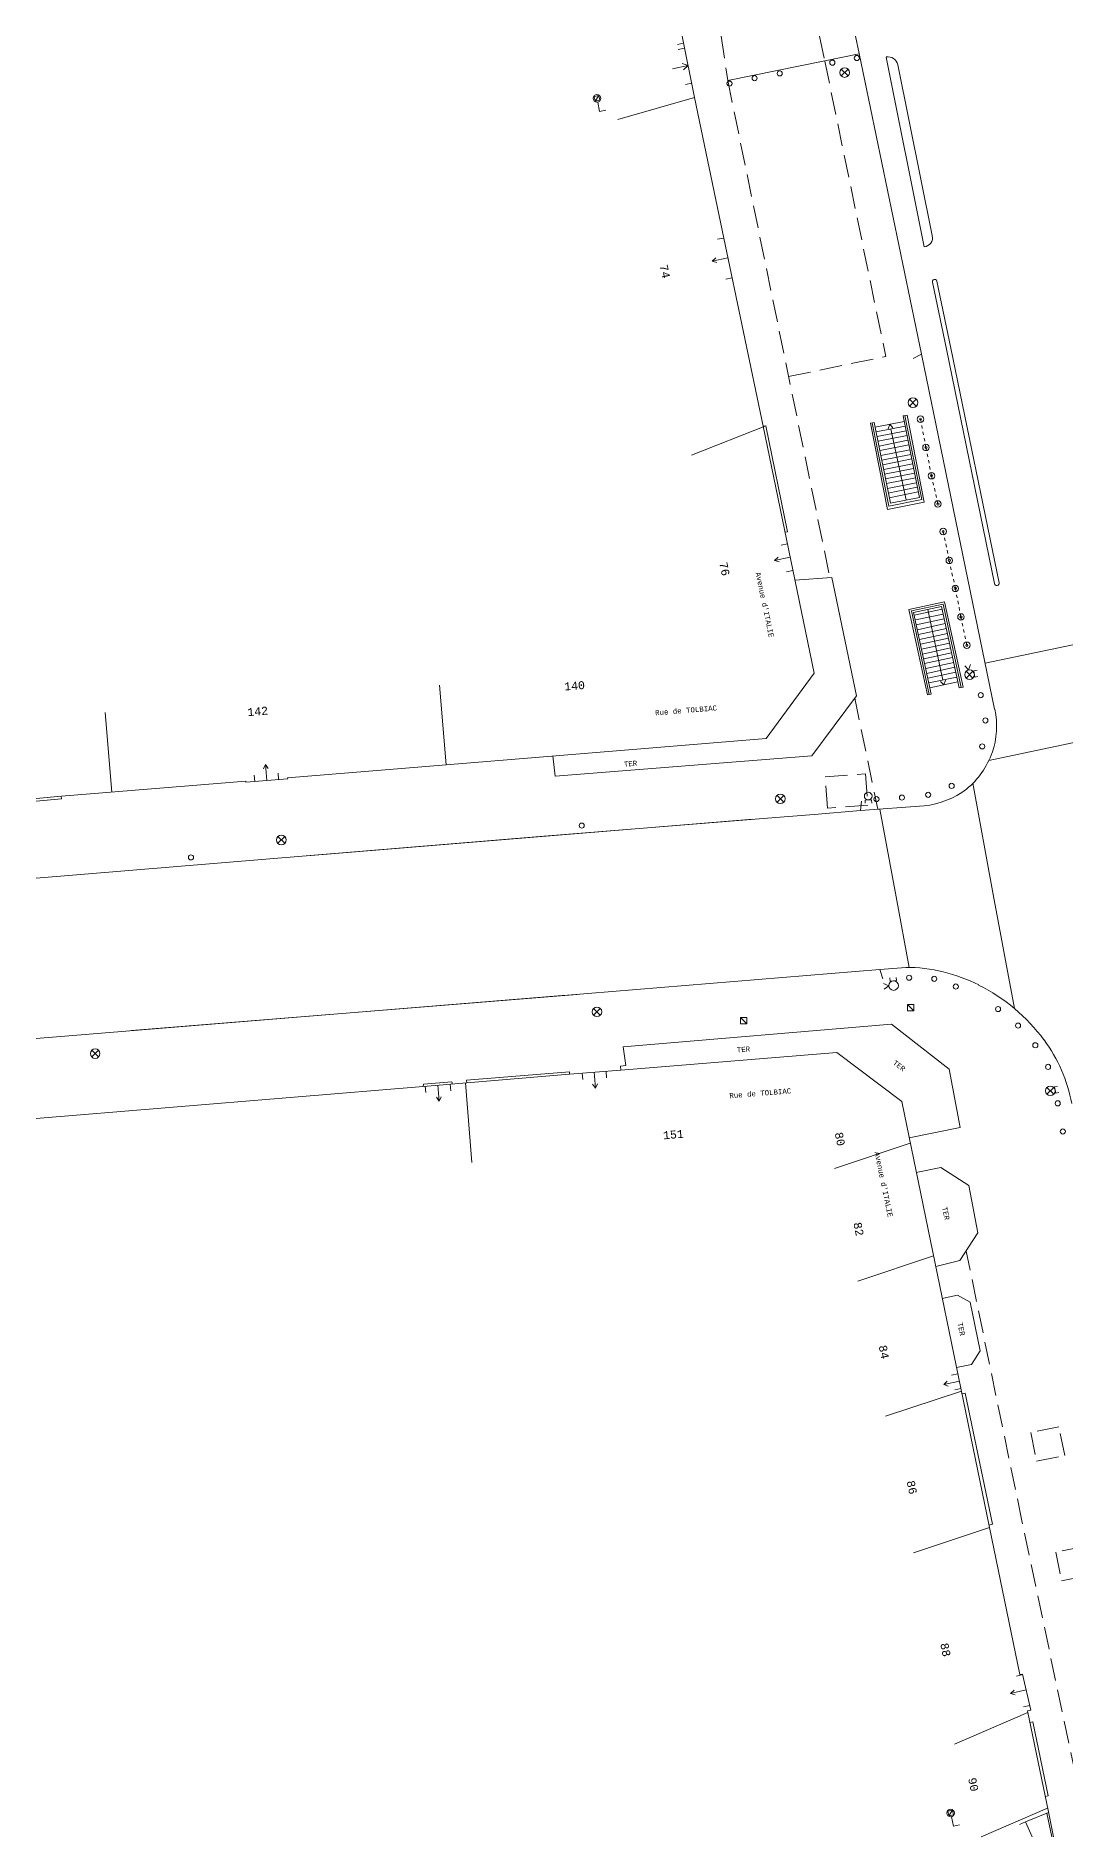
# Model space of a CAD drawing. Extents: x 601451 to 601579, y 125017 to 125130.
# Drawn here: x 601451.2 to 601515.6, y 125017.4 to 125130 of the extents above; entities that cross this region are included whole.
import ezdxf
from ezdxf.enums import TextEntityAlignment as Align

# ---------------------------------------------------------------- set-up
doc = ezdxf.new("R2010")
doc.units = 0
doc.header["$MEASUREMENT"] = 0
doc.linetypes.add('BPP', pattern=[0.4, 0.2, -0.2])
doc.linetypes.add('BTT', pattern=[2, 1.4, -0.6])
for name, color, linetype, lineweight in [('10', 7, 'Continuous', 0), ('11', 7, 'Continuous', 0), ('12', 7, 'Continuous', 0), ('13', 7, 'Continuous', 0), ('17', 7, 'Continuous', 0), ('18', 7, 'Continuous', 0), ('2', 7, 'Continuous', 0), ('28', 7, 'Continuous', 0), ('3', 7, 'Continuous', 0), ('7', 7, 'Continuous', 0), ('8', 7, 'Continuous', 0), ('9', 7, 'Continuous', 0)]:
    doc.layers.add(name, color=color, linetype=linetype, lineweight=lineweight)
doc.styles.add('MONOTXT', font='MONOTXT')

# ---------------------------------------------------------------- blocks, each defined once
blk = doc.blocks.new('LPA')
at = {"layer": '3', "color": 5, "linetype": 'Continuous', "lineweight": 0}
blk.add_line((0, 0), (0, 5), dxfattribs=at)
blk = doc.blocks.new('SBAD')
at = {"layer": '11', "color": 1, "linetype": 'Continuous', "lineweight": 0}
blk.add_line((0, 0), (-0.15, 0.58), dxfattribs=at)
blk = doc.blocks.new('SPO')
at = {"layer": '11', "color": 1, "linetype": 'Continuous', "lineweight": 0}
blk.add_line((0, 0), (0, 0.4), dxfattribs=at)
blk = doc.blocks.new('ACP')
at = {"layer": '11', "color": 1, "linetype": 'Continuous', "lineweight": 0}
blk.add_line((0, 0), (0, 1), dxfattribs=at)
blk.add_lwpolyline([(0.15, 0.74), (0, 1), (-0.15, 0.74)], dxfattribs=at)
blk = doc.blocks.new('PIV')
at = {"layer": '13', "color": 253, "linetype": 'Continuous', "lineweight": 0}
blk.add_circle((0, 0), 0.16, dxfattribs=at)
blk = doc.blocks.new('LEL')
at = {"layer": '18', "color": 2, "linetype": 'Continuous', "lineweight": 0}
for p, q in [((0.21, 0.21), (-0.21, -0.21)), ((-0.21, 0.21), (0.21, -0.21))]:
    blk.add_line(p, q, dxfattribs=at)
blk.add_circle((0, 0), 0.3, dxfattribs=at)
blk = doc.blocks.new('RABRND')
at = {"layer": '18', "color": 2, "linetype": 'Continuous', "lineweight": 0}
blk.add_lwpolyline([(0.69, 6.15), (0.99, 5.85), (0.69, 5.85), (0.69, 6.15), (0.99, 6.15), (0.99, 5.85)], dxfattribs=at)
blk.add_circle((0.84, 6), 0.24, dxfattribs=at)
at = {"layer": '28', "color": 7, "linetype": 'Continuous', "lineweight": 0}
blk.add_lwpolyline([(0.6, 6), (0, 6), (0, 5.6)], dxfattribs=at)
blk = doc.blocks.new('REB')
at = {"layer": '18', "color": 2, "linetype": 'Continuous', "lineweight": 0}
blk.add_lwpolyline([(-0.2, 0.2), (0.2, -0.2), (-0.2, -0.2), (-0.2, 0.2), (0.2, 0.2), (0.2, -0.2)], dxfattribs=at)
blk = doc.blocks.new('PFE')
at = {"layer": '17', "color": 2, "linetype": 'Continuous', "lineweight": 0}
blk.add_circle((0, 0), 0.3, dxfattribs=at)
blk = doc.blocks.new('FEMG')
at = {"layer": '17', "color": 2, "linetype": 'Continuous', "lineweight": 0}
blk.add_lwpolyline([(0.61, 0.18), (0.3, 0), (0.61, -0.18)], dxfattribs=at)
blk = doc.blocks.new('FEPG')
at = {"layer": '17', "color": 2, "linetype": 'Continuous', "lineweight": 0}
blk.add_lwpolyline([(-0.2, -0.5), (-0.2, -0.3), (0.2, -0.3), (0.2, -0.5)], dxfattribs=at)
blk = doc.blocks.new('SBAG')
at = {"layer": '11', "color": 1, "linetype": 'Continuous', "lineweight": 0}
blk.add_line((0, 0), (0.15, 0.58), dxfattribs=at)
blk = doc.blocks.new('TER')
at = {"layer": '11', "color": 1, "linetype": 'Continuous', "lineweight": 0, "style": 'MONOTXT'}
blk.add_text('TER', height=0.32, rotation=360, dxfattribs=at).set_placement((0, 0), align=Align.MIDDLE)
blk = doc.blocks.new('ACV')
at = {"layer": '11', "color": 1, "linetype": 'Continuous', "lineweight": 0}
blk.add_line((0, 0), (0, 1), dxfattribs=at)
blk.add_lwpolyline([(-0.2, 0.35), (0, 0), (0.2, 0.35)], dxfattribs=at)
blk = doc.blocks.new('BVO')
at = {"layer": '13', "color": 253, "linetype": 'Continuous', "lineweight": 0}
for radius in [0.2, 0.07]:
    blk.add_circle((0, 0), radius, dxfattribs=at)
blk = doc.blocks.new('POF')
at = {"layer": '17', "color": 2, "linetype": 'Continuous', "lineweight": 0}
blk.add_circle((0, 0), 0.24, dxfattribs=at)
blk = doc.blocks.new('FEPP')
at = {"layer": '17', "color": 2, "linetype": 'Continuous', "lineweight": 0}
blk.add_lwpolyline([(-0.2, -0.44), (-0.2, -0.24), (0.2, -0.24), (0.2, -0.44)], dxfattribs=at)

msp = doc.modelspace()

# ---------------------------------------------------------------- linework, layer by layer
at = {"layer": '10', "color": 253, "linetype": 'BPP', "lineweight": 0}
for points in [[(601506.49, 125106.02), (601506.83, 125104.25), (601507.18, 125102.48), (601507.58, 125100.72)], [(601507.91, 125099), (601508.29, 125097.19), (601508.67, 125095.44), (601509.02, 125093.66), (601509.39, 125091.89)]]:
    msp.add_lwpolyline(points, dxfattribs=at)
at = {"layer": '11', "color": 1, "linetype": 'Continuous', "lineweight": 0}
for p, q in [((601494.44, 125127.18), (601500.5, 125128.42)), ((601506.57, 125100.99), (601505.52, 125106.25)), ((601496.82, 125105.61), (601496.65, 125105.58)), ((601498.17, 125098.98), (601496.82, 125105.61)), ((601503.48, 125105.79), (601504.52, 125100.58)), ((601503.66, 125105.52), (601505.47, 125105.88)), ((601503.72, 125105.22), (601505.53, 125105.58)), ((601503.78, 125104.93), (601505.59, 125105.29)), ((601503.84, 125104.64), (601505.65, 125105)), ((601504.57, 125105.7), (601504.47, 125105.41)), ((601504.57, 125105.7), (601504.77, 125105.47)), ((601505.59, 125100.97), (601504.63, 125105.4)), ((601503.9, 125104.34), (601505.7, 125104.7)), ((601503.96, 125104.05), (601505.76, 125104.41)), ((601504.01, 125103.75), (601505.82, 125104.11)), ((601504.07, 125103.46), (601505.88, 125103.82)), ((601504.13, 125103.16), (601505.94, 125103.53)), ((601504.19, 125102.87), (601506, 125103.23)), ((601504.25, 125102.58), (601506.06, 125102.94)), ((601504.31, 125102.28), (601506.12, 125102.64)), ((601504.37, 125101.99), (601506.17, 125102.35)), ((601504.43, 125101.69), (601506.23, 125102.05)), ((601504.48, 125101.4), (601506.29, 125101.76)), ((601504.52, 125100.58), (601506.57, 125100.99)), ((601504.54, 125101.11), (601506.35, 125101.47)), ((601498.02, 125098.95), (601498.17, 125098.98)), ((601505.92, 125094.03), (601507.91, 125094.46)), ((601507.04, 125088.82), (601505.92, 125094.03)), ((601506.1, 125093.77), (601507.85, 125094.15)), ((601506.17, 125093.47), (601507.91, 125093.84)), ((601506.94, 125094.12), (601507.89, 125089.71)), ((601507.91, 125094.46), (601509.03, 125089.25)), ((601506.23, 125093.16), (601507.98, 125093.54)), ((601506.3, 125092.86), (601508.04, 125093.24)), ((601506.36, 125092.56), (601508.11, 125092.93)), ((601506.43, 125092.25), (601508.17, 125092.63)), ((601506.49, 125091.95), (601508.24, 125092.33)), ((601506.56, 125091.65), (601508.3, 125092.02)), ((601506.62, 125091.34), (601508.37, 125091.72)), ((601506.69, 125091.04), (601508.44, 125091.42)), ((601506.75, 125090.74), (601508.5, 125091.12)), ((601506.82, 125090.44), (601508.57, 125090.81)), ((601506.88, 125090.13), (601508.63, 125090.51)), ((601506.95, 125089.83), (601508.7, 125090.21)), ((601507.02, 125089.53), (601508.76, 125089.9)), ((601507.08, 125089.22), (601508.83, 125089.6)), ((601507.95, 125089.41), (601507.75, 125089.63)), ((601507.95, 125089.41), (601508.05, 125089.7)), ((601452.77, 125082.45), (601452.79, 125082.3)), ((601451.19, 125082.15), (601452.79, 125082.3)), ((601475.41, 125064.46), (601475.39, 125064.32)), ((601475.41, 125064.46), (601475.39, 125064.32)), ((601484.54, 125065.23), (601478.11, 125064.71)), ((601484.54, 125065.23), (601478.11, 125064.71)), ((601478.11, 125064.71), (601478.13, 125064.54)), ((601478.11, 125064.71), (601478.13, 125064.54)), ((601484.55, 125065.08), (601484.54, 125065.23)), ((601484.55, 125065.08), (601484.54, 125065.23)), ((601506.23, 125058.93), (601507.76, 125059.24)), ((601506.23, 125058.93), (601507.76, 125059.24)), ((601507.76, 125059.24), (601509.52, 125058.12)), ((601507.76, 125059.24), (601509.52, 125058.12)), ((601509.52, 125058.12), (601510.08, 125055.16)), ((601509.52, 125058.12), (601510.08, 125055.16)), ((601508.96, 125053.43), (601510.08, 125055.16)), ((601508.96, 125053.43), (601510.08, 125055.16)), ((601507.44, 125053.07), (601508.96, 125053.43)), ((601507.44, 125053.07), (601508.96, 125053.43)), ((601507.85, 125051.07), (601508.8, 125051.27)), ((601507.85, 125051.07), (601508.8, 125051.27)), ((601508.8, 125051.27), (601509.59, 125050.83)), ((601508.8, 125051.27), (601509.59, 125050.83)), ((601510.22, 125047.8), (601509.59, 125050.83)), ((601510.22, 125047.8), (601509.59, 125050.83)), ((601510.22, 125047.8), (601509.69, 125046.94)), ((601510.22, 125047.8), (601509.69, 125046.94)), ((601508.75, 125046.75), (601509.69, 125046.94)), ((601508.75, 125046.75), (601509.69, 125046.94)), ((601509.08, 125045.11), (601509.28, 125045.15)), ((601509.08, 125045.11), (601509.28, 125045.15)), ((601509.28, 125045.15), (601510.99, 125036.95)), ((601509.28, 125045.15), (601510.99, 125036.95)), ((601510.78, 125036.9), (601510.99, 125036.95)), ((601510.78, 125036.9), (601510.99, 125036.95)), ((601513.33, 125024.56), (601513.52, 125024.6)), ((601513.33, 125024.56), (601513.52, 125024.6)), ((601513.52, 125024.6), (601514.48, 125019.98)), ((601513.52, 125024.6), (601514.48, 125019.98)), ((601514.29, 125019.95), (601514.48, 125019.98)), ((601514.29, 125019.95), (601514.48, 125019.98)), ((601514.5, 125018.93), (601513.05, 125018.36)), ((601514.5, 125018.93), (601513.05, 125018.36)), ((601513.05, 125018.36), (601513.47, 125017.41)), ((601513.05, 125018.36), (601513.47, 125017.41))]:
    msp.add_line(p, q, dxfattribs=at)
for points in [[(601498.64, 125095.96), (601500.95, 125096.12), (601502.48, 125088.73), (601499.7, 125084.97), (601483.66, 125083.71), (601483.51, 125084.97)], [(601487.76, 125065.34), (601487.73, 125065.59), (601488.06, 125065.63), (601487.9, 125066.79), (601504.67, 125068.2), (601508.28, 125065.4), (601508.98, 125061.75), (601505.79, 125061.1)], [(601487.76, 125065.34), (601487.73, 125065.59), (601488.06, 125065.63), (601487.9, 125066.79), (601504.67, 125068.2), (601508.28, 125065.4), (601508.98, 125061.75), (601505.79, 125061.1)], [(601475.41, 125064.46), (601477.18, 125064.6), (601477.23, 125064.46)], [(601475.41, 125064.46), (601477.18, 125064.6), (601477.23, 125064.46)]]:
    msp.add_lwpolyline(points, dxfattribs=at)
at = {"layer": '12', "color": 30, "linetype": 'Continuous', "lineweight": 0}
msp.add_line((601514.7, 125017.41), (601514.4, 125018.9), dxfattribs=at)
msp.add_line((601514.7, 125017.41), (601514.4, 125018.9), dxfattribs=at)
at = {"layer": '17', "color": 2, "linetype": 'Continuous', "lineweight": 0}
for p, q in [((601517.8, 125092.3), (601510.53, 125090.77)), ((601519, 125086.42), (601510.77, 125084.69)), ((601509.76, 125083.26), (601511.04, 125076.32)), ((601503.95, 125081.65), (601504.97, 125076.17)), ((601496.01, 125081.01), (601468.12, 125078.72)), ((601504.97, 125076.17), (601505.78, 125071.75)), ((601504.97, 125076.17), (601505.78, 125071.75)), ((601511.04, 125076.32), (601512.36, 125069.19)), ((601511.04, 125076.32), (601512.36, 125069.19)), ((601457.17, 125067.81), (601485.02, 125070.07)), ((601457.17, 125067.81), (601485.02, 125070.07))]:
    msp.add_line(p, q, dxfattribs=at)
at = {"layer": '3', "color": 5, "linetype": 'Continuous', "lineweight": 0}
msp.add_line((601514.44, 125019.22), (601510.28, 125017.41), dxfattribs=at)
msp.add_line((601514.44, 125019.22), (601510.28, 125017.41), dxfattribs=at)
at = {"layer": '7', "color": 6, "linetype": 'Continuous', "lineweight": 0}
msp.add_line((601514.49, 125018.98), (601514.8, 125017.41), dxfattribs=at)
msp.add_line((601514.49, 125018.98), (601514.8, 125017.41), dxfattribs=at)
for points in [[(601499.84, 125090.15), (601496.65, 125105.58), (601494.19, 125117.34), (601492.37, 125126.13), (601491.6, 125129.96)], [(601499.84, 125090.15), (601496.85, 125086.06), (601482.43, 125084.88), (601476.83, 125084.42), (601466.92, 125083.6), (601466.93, 125083.54), (601464.31, 125083.33), (601464.3, 125083.39), (601452.78, 125082.45), (601451.19, 125082.32)], [(601451.19, 125062.32), (601475.39, 125064.32), (601478.13, 125064.54), (601484.55, 125065.08), (601487.76, 125065.34), (601501.27, 125066.44), (601505.32, 125063.38), (601510.81, 125036.75), (601512.71, 125027.56), (601512.87, 125027.59), (601513.4, 125025.34), (601513.18, 125025.29), (601514.49, 125018.98)], [(601451.19, 125062.32), (601475.39, 125064.32), (601478.13, 125064.54), (601484.55, 125065.08), (601487.76, 125065.34), (601501.27, 125066.44), (601505.32, 125063.38), (601510.81, 125036.75), (601512.71, 125027.56), (601512.87, 125027.59), (601513.4, 125025.34), (601513.18, 125025.29), (601514.49, 125018.98)]]:
    msp.add_lwpolyline(points, dxfattribs=at)
at = {"layer": '8', "color": 4, "linetype": 'Continuous', "lineweight": 0}
for p, q in [((601502.65, 125128.87), (601502.43, 125129.96)), ((601500.5, 125128.42), (601502.65, 125128.86)), ((601506.73, 125116.79), (601504.35, 125128.65)), ((601505.07, 125128.17), (601507.23, 125117.49)), ((601451.19, 125077.33), (601482.7, 125079.93))]:
    msp.add_line(p, q, dxfattribs=at)
at = {"layer": '8', "color": 4, "linetype": 'BTT', "lineweight": 0}
for p, q in [((601498.24, 125108.68), (601504.33, 125109.94)), ((601502.38, 125088.59), (601503.82, 125081.64))]:
    msp.add_line(p, q, dxfattribs=at)
for points in [[(601494.03, 125129.96), (601494.44, 125127.18), (601500.83, 125096.11)], [(601500.18, 125129.96), (601500.51, 125128.39), (601504.32, 125109.94)], [(601517.01, 125017.41), (601512.83, 125037.17), (601509.35, 125054.02)], [(601517.01, 125017.41), (601512.83, 125037.17), (601509.35, 125054.02)]]:
    msp.add_lwpolyline(points, dxfattribs=at)
at = {"layer": '8', "color": 4, "linetype": 'Continuous', "lineweight": 0}
for points in [[(601511.12, 125087.9), (601506.56, 125110.08), (601502.65, 125128.87)], [(601511.12, 125095.74), (601508.11, 125110.4), (601507.24, 125114.58)], [(601511.41, 125095.8), (601508.39, 125110.46), (601507.52, 125114.64)], [(601482.7, 125079.93), (601497.97, 125081.17), (601499.85, 125081.32), (601502.73, 125081.56), (601506.72, 125081.85)], [(601484.17, 125070), (601503.95, 125071.62), (601505.57, 125071.76)], [(601484.17, 125070), (601503.95, 125071.62), (601505.57, 125071.76)], [(601451.19, 125067.32), (601484.09, 125070), (601484.17, 125070)], [(601451.19, 125067.32), (601484.09, 125070), (601484.17, 125070)]]:
    msp.add_lwpolyline(points, dxfattribs=at)
at = {"layer": '8', "color": 4, "linetype": 'BTT', "lineweight": 0}
for points in [[(601503.2, 125081.89), (601500.68, 125081.71), (601500.54, 125083.67), (601503.06, 125083.85)], [(601513.74, 125040.89), (601515.51, 125041.25), (601515.15, 125043.04), (601513.38, 125042.69)], [(601513.74, 125040.89), (601515.51, 125041.25), (601515.15, 125043.04), (601513.38, 125042.69)], [(601515.31, 125033.42), (601517.07, 125033.77), (601516.72, 125035.57), (601514.95, 125035.22)], [(601515.31, 125033.42), (601517.07, 125033.77), (601516.72, 125035.57), (601514.95, 125035.22)]]:
    msp.add_lwpolyline(points, close=True, dxfattribs=at)
at = {"layer": '8', "color": 4, "linetype": 'Continuous', "lineweight": 0}
for centre, radius, start, end in [((601504.46, 125128.04), 0.626, 12.1304, 99.8665), ((601506.68, 125117.35), 0.562, 275.3297, 13.7826), ((601507.38, 125114.61), 0.145, 10.2573, 191.7613), ((601511.26, 125095.77), 0.145, 191.6355, 11.6076), ((601506.19, 125086.8), 5.06, 341.2137, 12.4733), ((601506, 125086.98), 5.29, 309.4893, 340.0894), ((601506.08, 125087.34), 5.53, 276.6608, 306.4705), ((601505.55, 125061.71), 10.05, 62.8919, 89.8944), ((601505.55, 125061.71), 10.05, 62.8919, 89.8944), ((601505.03, 125060.43), 11.42, 36.4931, 63.522), ((601505.03, 125060.43), 11.42, 36.4931, 63.522), ((601506.38, 125061.46), 9.73, 10.5675, 36.3496), ((601506.38, 125061.46), 9.73, 10.5675, 36.3496)]:
    msp.add_arc(centre, radius, start, end, dxfattribs=at)
at = {"layer": '9', "color": 3, "linetype": 'Continuous', "lineweight": 0}
for p, q in [((601505.4, 125106.22), (601505.65, 125106.27)), ((601506.42, 125101.13), (601505.4, 125106.22)), ((601506.73, 125100.84), (601505.65, 125106.27)), ((601503.36, 125105.76), (601503.6, 125105.81)), ((601503.36, 125105.76), (601504.43, 125100.38)), ((601503.6, 125105.81), (601504.61, 125100.77)), ((601504.43, 125100.38), (601506.73, 125100.84)), ((601504.61, 125100.77), (601506.42, 125101.13)), ((601505.77, 125094.12), (601508, 125094.61)), ((601506.92, 125088.79), (601505.77, 125094.12)), ((601506.06, 125093.93), (601507.81, 125094.31)), ((601507.16, 125088.84), (601506.06, 125093.93)), ((601507.81, 125094.31), (601508.91, 125089.22)), ((601508, 125094.61), (601509.15, 125089.27)), ((601509.15, 125089.27), (601508.91, 125089.22)), ((601507.16, 125088.84), (601506.92, 125088.79))]:
    msp.add_line(p, q, dxfattribs=at)

# ---------------------------------------------------------------- block references
at = {"layer": '11', "color": 1, "linetype": 'Continuous', "lineweight": 0}
for name, p, xscale, yscale, rotation in [('SPO', (601491.68, 125129.51), 0.9999984125695779, 0.9999984125695779, 101.6245107108013), ('SPO', (601491.74, 125129.21), 0.9999995450779613, 0.9999995450779613, 101.586365115503), ('ACV', (601491.97, 125128.12), 0.9999995450779613, 0.9999995450779613, 101.586365115503), ('SPO', (601492.19, 125127.02), 0.9999995450779613, 0.9999995450779613, 101.586365115503), ('SPO', (601494.19, 125117.34), 1.000001348501808, 1.000001348501808, 101.8392037299059), ('ACP', (601494.45, 125116.1), 1.000001348501808, 1.000001348501808, 101.8392037299059), ('SPO', (601494.71, 125114.86), 1.000001348501808, 1.000001348501808, 101.8392037299059), ('SBAD', (601506.56, 125110.08), 1.000001523633329, 1.000001523633329, 102.4789458219071), ('SPO', (601498.17, 125098.22), 1.000000515257858, 1.000000515257858, 101.7108474675871), ('ACP', (601498.34, 125097.39), 1.000000515257858, 1.000000515257858, 101.7108474675871), ('SPO', (601498.51, 125096.56), 1.000000515257858, 1.000000515257858, 101.7108474675871), ('TER', (601488.36, 125084.49), 1.00000203116003, 1.00000203116003, 5.076719974453116), ('SPO', (601464.87, 125083.37), 0.9999985737587054, 0.9999985737587054, 4.698633163741764), ('ACP', (601465.62, 125083.43), 0.9999985737587054, 0.9999985737587054, 4.698633163741764), ('SPO', (601466.36, 125083.5), 0.9999985737587054, 0.9999985737587054, 4.698633163741764), ('SBAG', (601502.73, 125081.56), 1.000000011102268, 1.000000011102268, 7.973288445956883), ('SBAD', (601503.95, 125071.62), 0.9999976491462053, 0.9999976491462053, 182.6025137424733), ('SBAD', (601503.95, 125071.62), 0.9999976491462053, 0.9999976491462053, 182.6025137424733), ('ACP', (601476.31, 125064.39), 1.000000528235796, 1.000000528235796, 184.6541864684812), ('ACP', (601476.31, 125064.39), 1.000000528235796, 1.000000528235796, 184.6541864684812), ('SPO', (601477.09, 125064.45), 1.000000528235796, 1.000000528235796, 184.6541864684812), ('SPO', (601477.09, 125064.45), 1.000000528235796, 1.000000528235796, 184.6541864684812), ('SPO', (601485.34, 125065.14), 0.9999998501627394, 0.9999998501627394, 184.6930053827755), ('SPO', (601485.34, 125065.14), 0.9999998501627394, 0.9999998501627394, 184.6930053827755), ('ACP', (601486.08, 125065.2), 0.9999998501627394, 0.9999998501627394, 184.6930053827755), ('ACP', (601486.08, 125065.2), 0.9999998501627394, 0.9999998501627394, 184.6930053827755), ('SPO', (601486.83, 125065.26), 0.9999998501627394, 0.9999998501627394, 184.6930053827755), ('SPO', (601486.83, 125065.26), 0.9999998501627394, 0.9999998501627394, 184.6930053827755), ('SPO', (601475.53, 125064.33), 1.000000528235796, 1.000000528235796, 184.6541864684812), ('SPO', (601475.53, 125064.33), 1.000000528235796, 1.000000528235796, 184.6541864684812), ('ACP', (601508.92, 125045.89), 0.9999979402886457, 0.9999979402886457, 101.656115575168), ('ACP', (601508.92, 125045.89), 0.9999979402886457, 0.9999979402886457, 101.656115575168), ('SPO', (601508.83, 125046.35), 0.9999979402886457, 0.9999979402886457, 101.656115575168), ('SPO', (601508.83, 125046.35), 0.9999979402886457, 0.9999979402886457, 101.656115575168), ('SPO', (601509.02, 125045.44), 0.9999979402886457, 0.9999979402886457, 101.656115575168), ('SPO', (601509.02, 125045.44), 0.9999979402886457, 0.9999979402886457, 101.656115575168), ('SPO', (601512.88, 125027.56), 1.000000099920407, 1.000000099920407, 103.0898866268963), ('SPO', (601512.88, 125027.56), 1.000000099920407, 1.000000099920407, 103.0898866268963), ('ACP', (601513.1, 125026.6), 1.000000099920407, 1.000000099920407, 103.0898866268963), ('ACP', (601513.1, 125026.6), 1.000000099920407, 1.000000099920407, 103.0898866268963), ('SPO', (601513.33, 125025.63), 1.000000099920407, 1.000000099920407, 103.0898866268963), ('SPO', (601513.33, 125025.63), 1.000000099920407, 1.000000099920407, 103.0898866268963), ('SPO', (601513.05, 125018.36), 1.000002558592442, 1.000002558592442, 113.7869465018712), ('SPO', (601513.05, 125018.36), 1.000002558592442, 1.000002558592442, 113.7869465018712)]:
    msp.add_blockref(name, p, dxfattribs=dict(at, xscale=xscale, yscale=yscale, rotation=rotation))
at = {"layer": '13', "color": 253, "linetype": 'Continuous', "lineweight": 0}
for p, xscale, yscale, rotation in [((601502.51, 125128.59), 0.9999995324144312, 0.9999995324144312, 282.0947757114706), ((601496.12, 125127.33), 0.9999995324144312, 0.9999995324144312, 282.0947757114706), ((601497.69, 125127.63), 0.9999995324144312, 0.9999995324144312, 282.0947757114706), ((601500.98, 125128.3), 0.9999995324144312, 0.9999995324144312, 282.0947757114706), ((601494.55, 125126.99), 0.9999995324144312, 0.9999995324144312, 282.0947757114706), ((601510.26, 125088.77), 0.9999986865704793, 0.9999986865704793, 358.9404566863063), ((601510.55, 125087.19), 0.9999986865704793, 0.9999986865704793, 358.9404566863063), ((601510.35, 125085.57), 0.9999986865704793, 0.9999986865704793, 358.9404566863063), ((601503.74, 125082.27), 0.9999986865704793, 0.9999986865704793, 358.9404566863063), ((601505.33, 125082.37), 0.9999986865704793, 0.9999986865704793, 358.9404566863063), ((601506.97, 125082.54), 0.9999986865704793, 0.9999986865704793, 358.9404566863063), ((601508.44, 125083.1), 0.9999986865704793, 0.9999986865704793, 358.9404566863063), ((601485.31, 125080.62), 0.9999985321685085, 0.9999985321685085, 281.9922114945605), ((601460.88, 125078.63), 0.999998751622914, 0.999998751622914, 3.745675536892518), ((601505.78, 125071.11), 0.9999976491462053, 0.9999976491462053, 182.6025137424733), ((601505.78, 125071.11), 0.9999976491462053, 0.9999976491462053, 182.6025137424733), ((601507.35, 125071.04), 0.9999976491462053, 0.9999976491462053, 182.6025137424733), ((601507.35, 125071.04), 0.9999976491462053, 0.9999976491462053, 182.6025137424733), ((601508.7, 125070.56), 0.9999998501627394, 0.9999998501627394, 184.6930053827755), ((601508.7, 125070.56), 0.9999998501627394, 0.9999998501627394, 184.6930053827755), ((601511.34, 125069.15), 0.9999976491462053, 0.9999976491462053, 182.6025137424733), ((601511.34, 125069.15), 0.9999976491462053, 0.9999976491462053, 182.6025137424733), ((601512.59, 125068.12), 0.9999976491462053, 0.9999976491462053, 182.6025137424733), ((601512.59, 125068.12), 0.9999976491462053, 0.9999976491462053, 182.6025137424733), ((601513.67, 125066.89), 0.9999976491462053, 0.9999976491462053, 182.6025137424733), ((601513.67, 125066.89), 0.9999976491462053, 0.9999976491462053, 182.6025137424733), ((601514.47, 125065.54), 0.9999976491462053, 0.9999976491462053, 182.6025137424733), ((601514.47, 125065.54), 0.9999976491462053, 0.9999976491462053, 182.6025137424733), ((601515.07, 125063.26), 1.000001565819713, 1.000001565819713, 101.5416788839334), ((601515.07, 125063.26), 1.000001565819713, 1.000001565819713, 101.5416788839334), ((601515.39, 125061.5), 1.000001565819713, 1.000001565819713, 101.5416788839334), ((601515.39, 125061.5), 1.000001565819713, 1.000001565819713, 101.5416788839334)]:
    msp.add_blockref('PIV', p, dxfattribs=dict(at, xscale=xscale, yscale=yscale, rotation=rotation))
for p in [(601506.49, 125106.02), (601506.83, 125104.25), (601507.18, 125102.48), (601507.58, 125100.72), (601507.91, 125099), (601508.29, 125097.19), (601508.67, 125095.44), (601509.02, 125093.66), (601509.39, 125091.89)]:
    msp.add_blockref('BVO', p, dxfattribs=at)
at = {"layer": '17', "color": 2, "linetype": 'Continuous', "lineweight": 0}
for name, p, xscale, yscale, rotation in [('FEMG', (601509.56, 125090.05), 1.000000515257858, 1.000000515257858, 101.7108474675871), ('FEPG', (601509.56, 125090.05), 0.9999999740224272, 0.9999999740224272, 98.60258638576525), ('FEPP', (601503.22, 125082.46), 1.0000004593996, 1.0000004593996, 2.582475577540012), ('FEPG', (601504.81, 125070.62), 0.9999998501627394, 0.9999998501627394, 184.6930053827755), ('FEPG', (601504.81, 125070.62), 0.9999998501627394, 0.9999998501627394, 184.6930053827755), ('FEMG', (601504.81, 125070.62), 0.9999998501627394, 0.9999998501627394, 184.6930053827755), ('FEMG', (601504.81, 125070.62), 0.9999998501627394, 0.9999998501627394, 184.6930053827755), ('FEPG', (601514.61, 125064.04), 1.000001565819713, 1.000001565819713, 101.5416788839334), ('FEPG', (601514.61, 125064.04), 1.000001565819713, 1.000001565819713, 101.5416788839334)]:
    msp.add_blockref(name, p, dxfattribs=dict(at, xscale=xscale, yscale=yscale, rotation=rotation))
for name, p in [('POF', (601503.22, 125082.46)), ('PFE', (601504.81, 125070.62)), ('PFE', (601504.81, 125070.62))]:
    msp.add_blockref(name, p, dxfattribs=at)
at = {"layer": '18', "color": 2, "linetype": 'Continuous', "lineweight": 0}
for name, p in [('LEL', (601501.75, 125127.68)), ('LEL', (601506.02, 125107.05)), ('LEL', (601509.56, 125090.05)), ('LEL', (601497.73, 125082.29)), ('LEL', (601466.53, 125079.72)), ('LEL', (601486.26, 125068.98)), ('LEL', (601486.26, 125068.98)), ('REB', (601505.88, 125069.24)), ('REB', (601505.88, 125069.24)), ('REB', (601495.43, 125068.43)), ('REB', (601495.43, 125068.43)), ('LEL', (601454.89, 125066.37)), ('LEL', (601454.89, 125066.37)), ('LEL', (601514.61, 125064.04)), ('LEL', (601514.61, 125064.04))]:
    msp.add_blockref(name, p, dxfattribs=at)
for p, xscale, yscale, rotation in [((601492.31, 125126.43), 0.9999992673584664, 0.9999992673584664, 101.4028612679288), ((601514.42, 125019.3), 1.000001087251883, 1.000001087251883, 101.7228298860412), ((601514.42, 125019.3), 1.000001087251883, 1.000001087251883, 101.7228298860412)]:
    msp.add_blockref('RABRND', p, dxfattribs=dict(at, xscale=xscale, yscale=yscale, rotation=rotation))
at = {"layer": '3', "color": 5, "linetype": 'Continuous', "lineweight": 0}
for p, xscale, yscale, rotation in [((601492.37, 125126.13), 1.00000126153777, 1.00000126153777, 106.1169839673884), ((601496.82, 125105.61), 0.9999988349225505, 0.9999988349225505, 111.6502491940457), ((601476.83, 125084.42), 1.000000774350364, 1.000000774350364, 4.793664303320879), ((601455.94, 125082.71), 1.000000774350364, 1.000000774350364, 4.793664303320879), ((601478.04, 125064.54), 1.000000071698531, 1.000000071698531, 184.6833671280195), ((601478.04, 125064.54), 1.000000071698531, 1.000000071698531, 184.6833671280195), ((601505.85, 125060.77), 0.9999998461511771, 0.9999998461511771, 108.3527713698242), ((601505.85, 125060.77), 0.9999998461511771, 0.9999998461511771, 108.3527713698242), ((601507.31, 125053.72), 0.9999998461511771, 0.9999998461511771, 108.3527713698242), ((601507.31, 125053.72), 0.9999998461511771, 0.9999998461511771, 108.3527713698242), ((601509.05, 125045.28), 0.9999998461511771, 0.9999998461511771, 108.3527713698242), ((601509.05, 125045.28), 0.9999998461511771, 0.9999998461511771, 108.3527713698242), ((601510.81, 125036.75), 0.9999998461511771, 0.9999998461511771, 108.3527713698242), ((601510.81, 125036.75), 0.9999998461511771, 0.9999998461511771, 108.3527713698242), ((601513.21, 125025.2), 1.000001791030576, 1.000001791030576, 113.5088102449892), ((601513.21, 125025.2), 1.000001791030576, 1.000001791030576, 113.5088102449892)]:
    msp.add_blockref('LPA', p, dxfattribs=dict(at, xscale=xscale, yscale=yscale, rotation=rotation))

# ---------------------------------------------------------------- texts
at = {"layer": '11', "color": 1, "linetype": 'Continuous', "lineweight": 0, "style": 'MONOTXT'}
for rotation, p in [(4.8759, (601495.42, 125066.63)), (4.8759, (601495.42, 125066.63)), (322.9132, (601505.16, 125065.61)), (322.9132, (601505.16, 125065.61)), (281.6578, (601508.08, 125056.38)), (281.6578, (601508.08, 125056.38)), (281.6578, (601509.04, 125049.15)), (281.6578, (601509.04, 125049.15))]:
    msp.add_text('TER', height=0.32, rotation=rotation, dxfattribs=at).set_placement(p, align=Align.MIDDLE)
at = {"layer": '2', "color": 4, "linetype": 'Continuous', "lineweight": 0, "style": 'MONOTXT'}
for s, p in [('74', (601490.51, 125115.25)), ('76', (601494.24, 125096.66))]:
    msp.add_text(s, height=0.5, rotation=282, dxfattribs=at).set_placement(p, align=Align.MIDDLE)
for s, height, rotation, p in [("Avenue d'ITALIE", 0.32, 281.7075, (601496.91, 125094.45)), ('Rue de TOLBIAC', 0.32, 4.6378, (601491.82, 125087.98)), ('Rue de TOLBIAC', 0.32, 4.6378, (601496.46, 125064.05)), ('Rue de TOLBIAC', 0.32, 4.6378, (601496.46, 125064.05)), ('151', 0.5, 4.6378, (601491.02, 125061.56)), ('151', 0.5, 4.6378, (601491.02, 125061.56)), ('80', 0.5, 281.6562, (601501.7, 125061.08)), ('80', 0.5, 281.6562, (601501.7, 125061.08)), ("Avenue d'ITALIE", 0.32, 281.6562, (601504.35, 125058.23)), ("Avenue d'ITALIE", 0.32, 281.6562, (601504.35, 125058.23)), ('82', 0.5, 281.6562, (601502.87, 125055.45)), ('82', 0.5, 281.6562, (601502.87, 125055.45)), ('84', 0.5, 281.6562, (601504.45, 125047.77)), ('84', 0.5, 281.6562, (601504.45, 125047.77)), ('86', 0.5, 281.6562, (601506.2, 125039.31)), ('86', 0.5, 281.6562, (601506.2, 125039.31)), ('88', 0.5, 281.7022, (601508.3, 125029.16)), ('88', 0.5, 281.7022, (601508.3, 125029.16)), ('90', 0.5, 281.6948, (601510.04, 125020.74)), ('90', 0.5, 281.6948, (601510.04, 125020.74))]:
    msp.add_text(s, height=height, rotation=rotation, dxfattribs=at).set_placement(p, align=Align.TOP_CENTER)
for s, rotation, p in [('140', 4.4103, (601484.88, 125089.11)), ('142', 4.738, (601465.07, 125087.51))]:
    msp.add_text(s, height=0.5, rotation=rotation, dxfattribs=at).set_placement(p, align=Align.CENTER)

doc.saveas('drawing.dxf')
